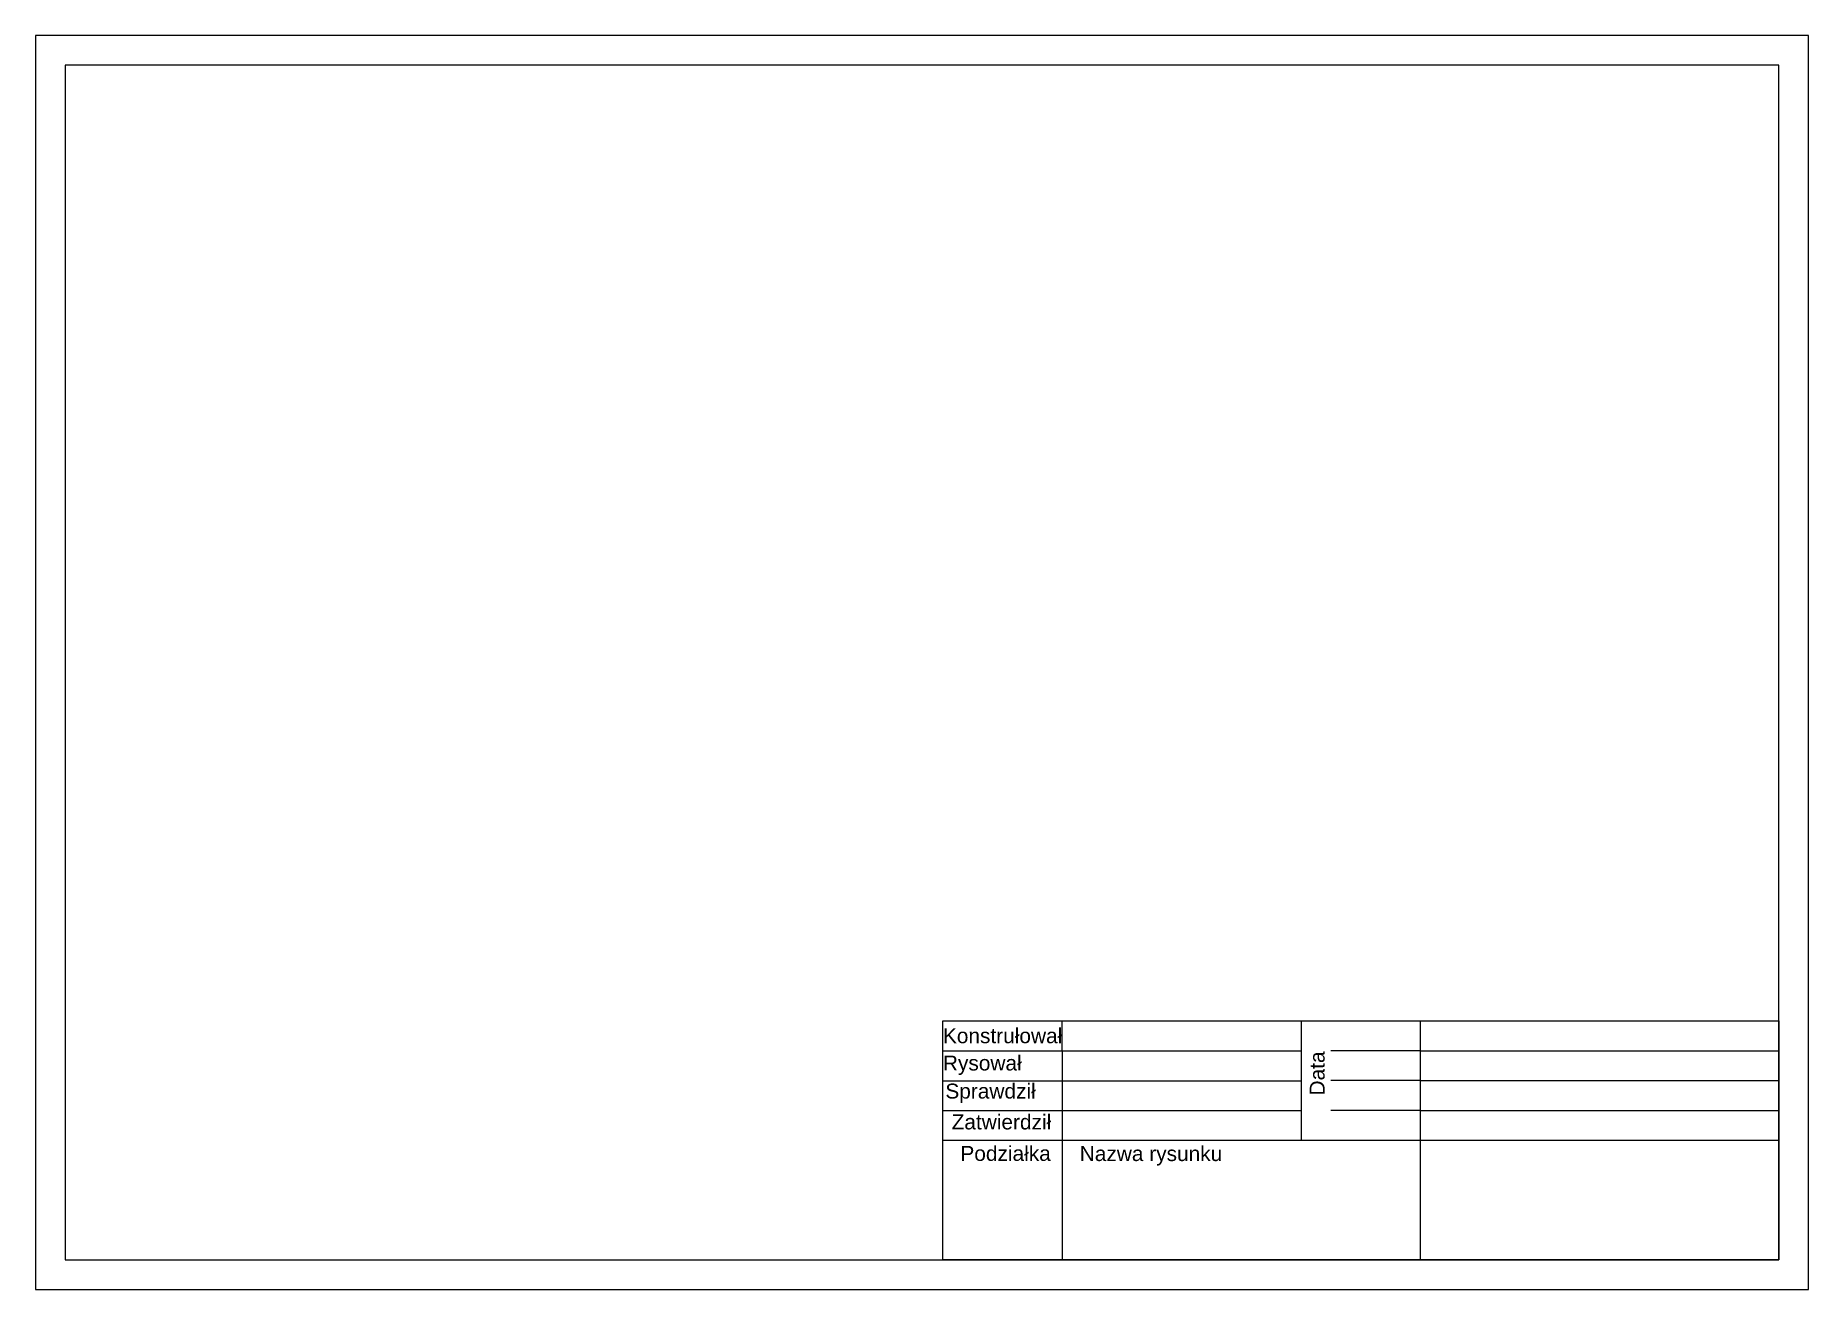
# Model space of a CAD drawing. Header units: millimetres. Extents: x 2331 to 2628, y 2365 to 2575.
import ezdxf

# ---------------------------------------------------------------- set-up
doc = ezdxf.new("R2010")
doc.units = ezdxf.units.MM
doc.layers.add('opis', color=255, linetype='Continuous')
doc.styles.get("Standard").update_dxf_attribs({"font": 'arial.ttf'})

msp = doc.modelspace()

# ---------------------------------------------------------------- linework, layer by layer
at = {"layer": 'opis'}
for p, q in [((2502.94, 2404.96), (2502.94, 2410)), ((2542.94, 2410), (2542.94, 2390)), ((2562.94, 2370), (2562.94, 2410)), ((2482.94, 2404.96), (2502.94, 2404.96)), ((2502.94, 2404.96), (2502.94, 2399.94)), ((2502.94, 2404.96), (2542.94, 2404.96)), ((2562.94, 2404.96), (2547.94, 2404.96)), ((2562.94, 2404.96), (2622.94, 2404.96)), ((2482.94, 2399.94), (2502.94, 2399.94)), ((2502.94, 2399.94), (2502.94, 2394.99)), ((2502.94, 2399.94), (2542.94, 2399.94)), ((2562.94, 2400), (2547.94, 2400)), ((2562.94, 2400), (2622.94, 2400)), ((2482.94, 2394.99), (2502.94, 2394.99)), ((2502.94, 2394.99), (2502.94, 2390)), ((2502.94, 2394.99), (2542.94, 2394.99)), ((2562.94, 2394.99), (2547.94, 2394.99)), ((2562.94, 2394.99), (2622.94, 2394.99)), ((2482.94, 2390), (2502.94, 2390)), ((2502.94, 2390), (2502.94, 2370)), ((2502.94, 2390), (2622.94, 2390))]:
    msp.add_line(p, q, dxfattribs=at)
for points in [[(2330.94, 2365), (2627.94, 2365), (2627.94, 2575), (2330.94, 2575)], [(2335.94, 2370), (2622.94, 2370), (2622.94, 2570), (2335.94, 2570)], [(2622.94, 2370), (2482.94, 2370), (2482.94, 2410), (2622.94, 2410)]]:
    msp.add_lwpolyline(points, close=True, dxfattribs=at)

# ---------------------------------------------------------------- texts
at = {"layer": 'opis', "char_height": 2.5, "attachment_point": 1}
for s, width, heights, insert in [('Konstrułował', 20, [3.12], (2482.94, 2408.75)), ('Rysował', 20, [0], (2482.94, 2404.18)), ('Sprawdził', 19.2487, [0], (2483.35, 2399.48)), ('Zatwierdził', 17.5443, [0], (2484.4, 2394.31)), ('Podziałka', 14.6349, [0], (2485.87, 2389.04)), ('Nazwa rysunku', 30.7206, [0], (2505.86, 2389.01))]:
    msp.add_mtext_dynamic_manual_height_columns(s, width=width, gutter_width=12.5, heights=heights, dxfattribs=dict(at, insert=insert))
at = {"layer": 'opis', "insert": (2544.38, 2397.49), "char_height": 2.5, "attachment_point": 1, "rotation": 90}
msp.add_mtext_dynamic_manual_height_columns('Data', width=5.736, gutter_width=12.5, heights=[0], dxfattribs=at)

doc.saveas('drawing.dxf')
